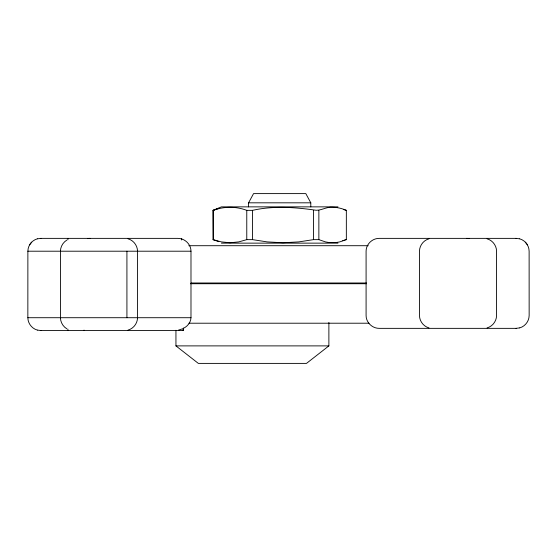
<?xml version="1.0" encoding="UTF-8"?>
<svg xmlns="http://www.w3.org/2000/svg" width="557" height="557" viewBox="0 0 557 557"><rect width="100%" height="100%" fill="white"/><g stroke="black" fill="none" stroke-linecap="round" stroke-linejoin="round"><path stroke-width="0.84" d="M37.389 330.106C31.902 328.63 27.885 323.387 27.85 317.713L27.878 251.207C27.913 245.526 31.902 240.297 37.389 238.807M126.919 317.713L126.919 251.207M182.905 330.545L183.232 328.421C187.437 326.479 190.821 322.468 190.988 317.713L190.988 251.207C191.009 244.203 184.722 238.305 177.794 238.368L40.689 238.368M343.551 209.536L346.343 210.351L346.343 239.642L339.763 241.891L336.122 242.546L329.083 242.546L325.441 241.891L318.862 239.642L313.424 239.642L298.858 241.891L282.998 242.761L267.137 241.891L252.565 239.642L246.772 239.642L238.779 241.891L230.083 242.761L221.38 241.891L213.032 239.642L213.032 210.351L221.407 206.863L337.967 206.863M213.394 239.642L213.213 210.268M246.772 239.642L246.772 210.351C236.105 206.285 224.053 206.285 213.394 210.351M252.565 239.642L252.565 210.351C273.522 205.589 295.168 207.239 316.146 210.268C321.716 210.393 326.813 206.647 332.599 207.239C337.34 207.308 342.019 208.443 346.343 210.351M313.424 239.642L313.424 210.351M318.862 239.642L318.862 210.351M83.87 330.545L84.03 330.106M248.575 206.863L248.575 202.818L253.553 193.606L305.821 193.606L310.799 202.818L310.799 206.863M29.598 244.788L31.638 242.128M328.881 322.475L328.881 345.89L306.482 363.394L198.341 363.394L175.942 345.89L175.942 330.28M66.847 240.088C62.976 242.413 60.504 246.681 60.428 251.207L60.428 317.713C60.504 322.231 62.976 326.499 66.847 328.825M346.343 239.642L345.981 239.642M128.013 330.106C133.492 328.609 137.495 323.387 137.53 317.713L137.53 251.207C137.495 245.533 133.492 240.304 128.013 238.807M428.987 238.807C423.508 240.304 419.505 245.533 419.47 251.207L419.47 315.513C419.505 321.187 423.508 326.416 428.987 327.913M487.055 327.913C492.527 326.416 496.538 321.194 496.572 315.513L496.572 251.207C496.538 245.526 492.527 240.304 487.055 238.807M519.611 327.913C525.098 326.437 529.115 321.194 529.15 315.513L529.122 251.207C529.087 245.526 525.098 240.297 519.611 238.807M213.032 210.351L218.824 208.339M342.736 240.735L345.173 239.921M178.463 330.106L182.536 328.825M37.535 238.807L40.933 238.368M516.067 328.352L519.465 327.913M246.772 210.351L252.565 210.351M248.575 202.818L310.799 202.818M516.311 238.368L379.171 238.368C372.264 238.312 366.06 244.245 366.088 251.207L366.088 315.513C366.06 322.475 372.264 328.407 379.171 328.352L516.311 328.352M221.407 243.137L337.967 243.137M188.802 245.707L368.247 245.707M27.85 251.207L190.988 251.207M191.121 282.998L366.527 282.998M190.473 283.729L366.555 283.729M27.85 317.713L190.988 317.713M188.955 323.213L368.999 323.213M40.689 330.545L183.455 330.545L183.455 328.101M175.942 345.89L328.881 345.89M516.067 238.368L519.465 238.807M37.535 330.106L40.933 330.545M218.824 241.661L213.032 239.642M525.362 242.128L527.402 244.788M181.645 238.368L181.645 239.997M67.884 238.368L67.884 239.809M67.884 329.103L67.884 330.545M87.456 238.626A12.874 12.86 90 0 1 89.969 238.389M466.55 238.382A12.86 12.818 -90 0 1 469.057 238.626"/></g></svg>
